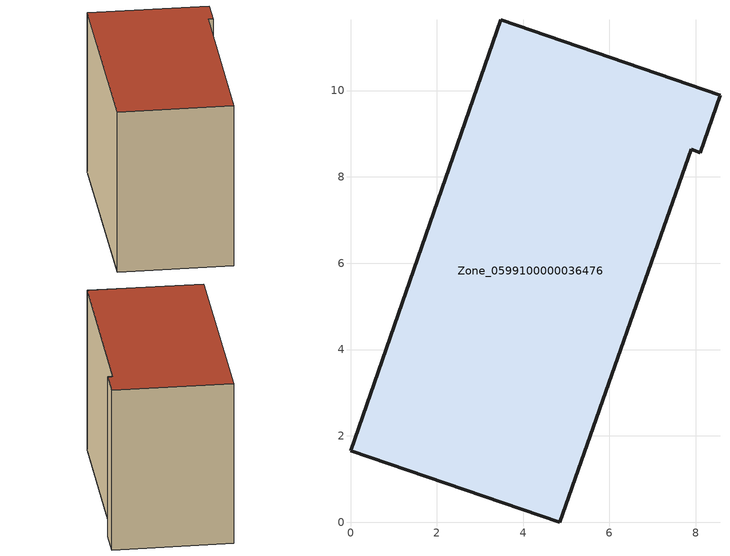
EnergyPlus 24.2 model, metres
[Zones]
Zone_0599100000036476
 floor ground (C_G): 0,1.66 3.48,11.64 8.56,9.89 8.1,8.56 7.89,8.64 4.85,0 z0
 wall outside (C_F): 3.48,11.64 0,1.66 4.85,0 7.89,8.64 8.1,8.56 8.56,9.89 3.48,11.64 z0:7.66
 roof outside (C_R): 8.56,9.89 3.48,11.64 0,1.66 4.85,0 7.89,8.64 8.1,8.56 z7.66
[BUILDING]
Pand.0599100000036476: North Axis=0; Terrain=City; Loads Convergence Tolerance Value=0.04; Temperature Convergence Tolerance Value=0.4; Solar Distribution=FullExterior; Maximum Number of Warmup Days=25; Minimum Number of Warmup Days=1
[Site:Location]
Rotterdam.The.Hague.AP_ZH_NLD Design_Conditions: Latitude=51.96; Longitude=4.45; Time Zone=1; Elevation=-4.5
[SITE:GROUNDTEMPERATURE:BUILDINGSURFACE]
18, 18, 18, 18, 18, 18, 18, 18, 18, 18, 18, 18
[MATERIAL] Thermal Absorptance=0.9; Solar Absorptance=0.7; Visible Absorptance=0.7
Name | Roughness | Thickness | Conductivity | Density | Specific Heat
G.TI.1975-1991 | MediumSmooth | 0.15 | 0.288461 | 540 | 1210
F.TI.1975-1991 | Rough | 0.3 | 0.230769 | 1920 | 840
R.TI.1975-1991 | MediumRough | 0.2 | 0.153846 | 1500 | 1000
[CONSTRUCTION]
C_G: G.TI.1975-1991
C_F: F.TI.1975-1991
C_R: R.TI.1975-1991
[ZONE]
Zone_0599100000036476: Type=1; Multiplier=1; Ceiling Height=Autocalculate; Volume=Autocalculate; Floor Area=autocalculate; Part of Total Floor Area=Yes
[ZONEINFILTRATION:DESIGNFLOWRATE]
Infil_Zone_0599100000036476: Zone or ZoneList or Space or SpaceList=Zone_0599100000036476; Schedule=AlwaysOn; Design Flow Rate Calculation Method=Flow/Area; Flow Rate per Floor Area=0.003; Constant Term Coefficient=1; Temperature Term Coefficient=0; Velocity Term Coefficient=0; Velocity Squared Term Coefficient=0
[HVACTEMPLATE:ZONE:IDEALLOADSAIRSYSTEM]
Zone_0599100000036476: Maximum Heating Supply Air Temperature=50; Minimum Cooling Supply Air Temperature=13; Maximum Heating Supply Air Humidity Ratio=0.0156; Minimum Cooling Supply Air Humidity Ratio=0.0077; Heating Limit=NoLimit; Cooling Limit=NoLimit; Dehumidification Control Type=ConstantSensibleHeatRatio; Cooling Sensible Heat Ratio=0.7; Dehumidification Setpoint=60; Humidification Control Type=None; Humidification Setpoint=30; Outdoor Air Method=None; Outdoor Air Flow Rate per Person=0.00944; Outdoor Air Flow Rate per Zone Floor Area=0; Outdoor Air Flow Rate per Zone=0; Demand Controlled Ventilation Type=None; Outdoor Air Economizer Type=NoEconomizer; Heat Recovery Type=None; Sensible Heat Recovery Effectiveness=0.7; Latent Heat Recovery Effectiveness=0.65
[ZONECONTROL:THERMOSTAT]
ThermostatControl_Zone_0599100000036476: Zone or ZoneList=Zone_0599100000036476; Control Type Schedule=DualSetpointControlType; Control 1=Thermostat_Zone_0599100000036476; Temperature Difference Between Cutout And Setpoint=0
[THERMOSTATSETPOINT:DUALSETPOINT]
Thermostat_Zone_0599100000036476: Heating Setpoint Temperature Schedule=HeatingSetpoint_Zone_0599100000036476; Cooling Setpoint Temperature Schedule=CoolingSetpoint_Zone_0599100000036476
[SCHEDULE:COMPACT]
HeatingSetpoint_Zone_0599100000036476: Through: 12/31, For: AllDays, Until: 24:00, 21
CoolingSetpoint_Zone_0599100000036476: Through: 12/31, For: AllDays, Until: 24:00, 24
DualSetpointControlType: Through: 12/31, For: AllDays, Until: 24:00, 4
AlwaysOn: Through: 12/31, For: AllDays, Until: 24:00, 1
